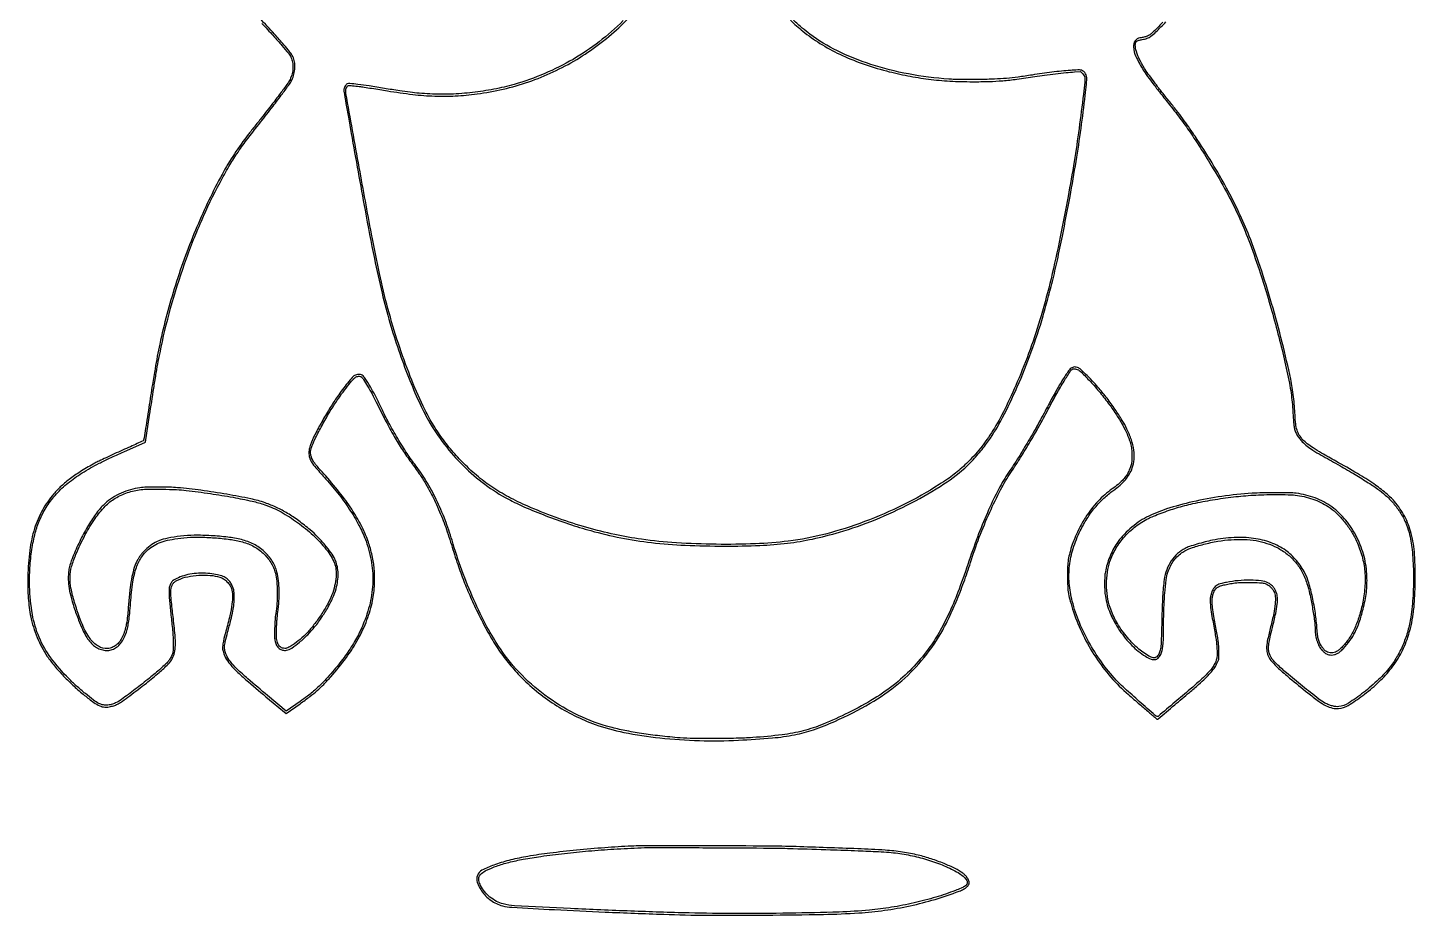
# Model space of a CAD drawing. Extents: x 100 to 2343, y 327 to 3301.
# Drawn here: x 100 to 2343, y 327 to 1761 of the extents above; entities that cross this region are included whole.
import ezdxf

# ---------------------------------------------------------------- set-up
doc = ezdxf.new("R2010")
doc.units = 0

msp = doc.modelspace()

# ---------------------------------------------------------------- linework, layer by layer
for points in [[(1332.852306, 1773.007831, 0.012478), (1353, 1755.489392, 0.033991), (1380.694445, 1735.600988, 0.027478), (1412.82793, 1718.050698, 0.025809), (1448.834347, 1703.108963, 0.021999), (1488.146332, 1691.045191, 0.015516), (1522.503632, 1683.263708, 0.017041), (1556.222742, 1677.904367, 0.016754), (1590.740084, 1674.787988, 0.014028), (1627.5, 1673.740722, 0.007665), (1653.919496, 1674.134494, 0.013028), (1675.983748, 1675.377789, 0.012264), (1698.851165, 1677.831002, 0.005922), (1728, 1682.035122, -0.00565), (1743.706282, 1684.309172, -0.003969), (1761.429549, 1686.528084, -0.00401), (1778.545566, 1688.394066, -0.007813), (1792.2324, 1689.559487), (1801.964801, 1690.235199), (1805.4824, 1686.7176, -0.084557), (1807.918515, 1683.281217, -0.105038), (1808.842711, 1679.482679, -0.033897), (1808.593677, 1673.0025, -0.002052), (1806.452882, 1653.669783, -0.005494), (1799.444927, 1598.06818, -0.006148), (1791.450054, 1544.685811, -0.005702), (1781.615497, 1488.194075, -0.003683), (1769.000926, 1423, -0.009279), (1754.082984, 1355.353362, -0.013099), (1738.109001, 1295.739225, -0.014217), (1720.237592, 1241.159593, -0.015082), (1699.610951, 1188.762686, -0.013429), (1679.267911, 1144.64459, -0.024739), (1660.03425, 1110.12782, -0.029158), (1640.01522, 1081.856295, -0.031909), (1617.394619, 1056.994647, -0.012445), (1607.35138, 1047.752636, -0.014952), (1597.443275, 1039.590324, -0.014042), (1586.557654, 1031.635044, -0.009022), (1573.516174, 1022.997587, -0.026791), (1515.282164, 990.166052, -0.02533), (1452.788839, 963.067749, -0.02596), (1389.648263, 943.079174, -0.032798), (1329.5, 931.567005, -0.021383), (1276.485758, 927.275287, -0.012681), (1213.065256, 926.472461, -0.012589), (1148.553495, 928.917349, -0.018412), (1092.00543, 934.584021, -0.019403), (1048.954663, 942.217774, -0.0164), (1004.110903, 953.529475, -0.015803), (958.351545, 968.262725, -0.014764), (912.550194, 986.165508, -0.018992), (880.646546, 1001.189917, -0.026028), (853.272032, 1017.234473, -0.027161), (828.634803, 1035.44422, -0.023911), (804.996385, 1056.968442, -0.021087), (785.630102, 1078.084673, -0.020827), (768.026982, 1100.841923, -0.020998), (752.516448, 1124.789595, -0.022354), (739.414259, 1149.469075, -0.017333), (718.514691, 1197.727103, -0.013813), (699.252164, 1251.091309, -0.013413), (682.36812, 1307.268898, -0.01361), (668.610353, 1364, -0.006331), (655.839206, 1427.643867, -0.001468), (636.033284, 1534.998822, -0.000191), (614.379538, 1654.592451, -0.099058), (614.520027, 1662.091181, -0.044045), (614.88367, 1663.249336, -0.029704), (615.488639, 1664.496423, -0.029958), (616.224268, 1665.641707, -0.05114), (616.984238, 1666.485736, -0.126775), (618.661655, 1667.366194, -0.063663), (621.057576, 1667.616276, -0.023454), (625.292266, 1667.319144, -0.00219), (635.677558, 1666.052863, -0.004826), (644.114329, 1664.903806, -0.001745), (656.077158, 1663.114099, -0.00173), (669.163971, 1661.063152, -0.002058), (681.5, 1659.033999, 0.012642), (722.653423, 1653.156346, 0.020453), (757.910724, 1650.482902, 0.022072), (791.246341, 1650.794763, 0.018554), (826.429881, 1653.990997, 0.051412), (909.955464, 1673.586189, 0.051858), (987.468587, 1709.774446, 0.052055), (1055.618909, 1760.98613, 0.052593), (1111.460214, 1825.007131, 0.011961)], [(1935.019272, 1769.833774, -0.001826), (1921.690835, 1756.511974, -0.017887), (1915.848072, 1751.11533, -0.043849), (1911.905824, 1748.287123, -0.064852), (1908, 1746.611999, -0.010251), (1905.554358, 1745.97415, -0.006959), (1902.746262, 1745.344119, -0.007014), (1900.016738, 1744.811355, -0.013937), (1897.838338, 1744.480199, 0.216799), (1889.965509, 1739.653532, 0.169735), (1887.383986, 1729.853145, 0.086801), (1891.289222, 1714.677665, 0.031613), (1901.740771, 1695, 0.016698), (1907.968763, 1685.593768, 0.006221), (1917.31737, 1672.790138, 0.005277), (1929.318657, 1657.122954, 0.00304), (1944.082031, 1638.5, -0.008221), (1962.399528, 1614.895443, -0.009714), (1978.912882, 1591.9627, -0.009174), (1995.276745, 1567.326099, -0.00609), (2013.179976, 1538.5, -0.011416), (2037.623938, 1495.883239, -0.016924), (2056.89391, 1457.385809, -0.016783), (2073.629596, 1417.433063, -0.01097), (2090.347419, 1370.349085, -0.006592), (2103.262096, 1329.477825, -0.006201), (2115.371584, 1287.44033, -0.006287), (2126.256541, 1245.768172, -0.00738), (2135.490947, 1206, -0.006142), (2139.428481, 1186.686457, -0.011503), (2142.060255, 1170.961839, -0.012546), (2143.820211, 1156.082412, -0.00919), (2145.053947, 1139.5, 0.003407), (2145.534658, 1131.842963, 0.003927), (2146.100173, 1124.548029, 0.003528), (2146.67134, 1118.375999, 0.022778), (2147.122985, 1115.280524, 0.043829), (2148.849102, 1109.232998, 0.037709), (2151.672568, 1103.251367, 0.036108), (2155.504137, 1097.511236, 0.03282), (2160.236777, 1092.184258, 0.026702), (2168.31187, 1085.024273, 0.025432), (2177.232145, 1078.640365, 0.013551), (2190.717245, 1070.498105, 0.00218), (2217.5, 1055.455505, -0.00628), (2243.001285, 1040.856319, -0.009558), (2264.737239, 1027.481383, -0.010954), (2282.272605, 1015.67322, -0.027177), (2294.413848, 1006.076174, -0.034751), (2307.514574, 992.782615, -0.035944), (2318.487391, 977.944899, -0.036746), (2327.009323, 962.023377, -0.040283), (2332.807147, 945.5, -0.039905), (2337.758422, 917.847224, -0.019352), (2339.867205, 881.967987, -0.018916), (2339.187364, 843.824499, -0.023992), (2335.542847, 808.780025, -0.029364), (2330.834287, 786.722528, -0.0312), (2323.643052, 765.823378, -0.031857), (2314.075572, 746.389374, -0.033685), (2302.273209, 728.705268, -0.038969), (2283.619893, 708.018398, -0.025141), (2259.112282, 687.001374, -0.023059), (2234.810009, 669.925778, -0.112596), (2219.077328, 664.322752, -0.058816), (2214.497005, 664.320972, -0.034051), (2209.077755, 665.336159, -0.030302), (2203.108628, 667.273573, -0.023266), (2196.850728, 670.075353, -0.049801), (2186.996653, 676.34986, -0.003237), (2160.456905, 697.505648, -0.00494), (2134.511592, 718.890721, -0.018543), (2118.878629, 733.059513, -0.01952), (2113.555733, 738.678195, -0.040892), (2109.974767, 743.512013, -0.047688), (2107.574854, 748.349188, -0.038516), (2105.925592, 753.911349, -0.064751), (2105.499755, 759.09667, -0.027682), (2106.214441, 766.028996, -0.017173), (2108.160953, 776.019577, -0.004422), (2111.99736, 792, 0.007779), (2117.281971, 814.682689, 0.026489), (2119.703848, 829.654381, 0.041225), (2119.974213, 840.463972, 0.077096), (2118.143359, 849, 0.038144), (2115.722671, 854.122925, 0.049731), (2112.723916, 858.349657, 0.05213), (2109.077388, 861.74807, 0.048843), (2104.72959, 864.404276, 0.086104), (2093.896424, 867.507977, 0.024604), (2076.381303, 868.525775, 0.024586), (2056.678876, 867.731019, 0.027896), (2037.974696, 864.994843, 0.006669), (2030.010014, 863.260791, 0.032056), (2025.565956, 861.925913, 0.053118), (2022.481874, 860.390125, 0.047328), (2019.658417, 858.186382, 0.050352), (2016.898472, 854.993813, 0.045404), (2014.721782, 851.20516, 0.039949), (2013.0516, 846.642105, 0.025303), (2011.812408, 841.111615, 0.052443), (2011.354115, 834.075046, 0.020815), (2012.142201, 824.412115, 0.012169), (2014.29485, 809.907862, 0.002645), (2018.749285, 785, -0.005089), (2020.516301, 774.832847, -0.011462), (2021.600015, 767.085414, -0.014027), (2022.193442, 760.359655, -0.013355), (2022.421567, 753.5, -0.005853), (2022.384125, 746.257357, -0.033272), (2022.063279, 742.418939, -0.04924), (2021.284483, 739.347315, -0.022809), (2019.70858, 735.538683, -0.034674), (2016.077366, 729.004843, -0.031441), (2011.468162, 722.806845, -0.023882), (2005.03613, 715.903181, -0.009374), (1995.552904, 706.993102, -0.006579), (1978.965703, 692.376122, -0.002215), (1954.402921, 671.486766, -0.000172), (1927.059529, 648.456736, -0.266706), (1925.841089, 648.237086, -0.094583), (1922.513692, 650.193499, -0.000613), (1896.824593, 672.786405, -0.002231), (1873.401264, 693.624154, -0.017143), (1862.803442, 703.814379, -0.03353), (1838.454701, 732.506936, -0.029964), (1817.147763, 765.260638, -0.030245), (1800.108901, 799.968541, -0.036152), (1788.52686, 834.5, -0.041743), (1783.573552, 863.722852, -0.049389), (1783.972131, 891.730932, -0.048312), (1789.901403, 919.620776, -0.037297), (1801.455715, 948.5, -0.027901), (1812.453117, 968.117887, -0.030672), (1825.255503, 985.749108, -0.031955), (1839.567419, 1001.011962, -0.03687), (1855.076372, 1013.552074, 0.029205), (1865.678798, 1021.85968, 0.037887), (1874.289561, 1030.703796, 0.041145), (1880.886391, 1040.061522, 0.048192), (1885.466611, 1049.905365, 0.066698), (1888.314086, 1063.532919, 0.052249), (1887.83615, 1078.644925, 0.046234), (1884.018612, 1095.065933, 0.032767), (1876.885914, 1112.600643, 0.025457), (1869.134156, 1126.698004, 0.011604), (1857.66491, 1144.324488, 0.011462), (1844.703517, 1162.365847, 0.015552), (1832.137846, 1178, 0.012148), (1823.160139, 1187.983369, 0.008108), (1812.423854, 1198.990993, 0.004653), (1802.0385, 1209.108906, 0.088637), (1798.282119, 1211.603599, 0.048486), (1795.010547, 1212.660711, 0.066895), (1791.937486, 1212.913402, 0.074102), (1789.155382, 1212.350944, 0.079945), (1786.737236, 1211.00795, 0.077878), (1781.159157, 1205.006316, 0.010224), (1771.693943, 1190.334643, 0.010942), (1760.587004, 1171.404909, 0.006868), (1748.394762, 1148.819311, -0.006477), (1733.188424, 1120.597459, -0.006701), (1717.423442, 1093.09977, -0.006902), (1701.428238, 1066.880273, -0.008109), (1685.531701, 1042.5, 0.027444), (1669.621044, 1015.905156, 0.015873), (1653.320938, 982.377491, 0.014217), (1637.130495, 943.251207, 0.010782), (1621.538336, 899.5, -0.00941), (1605.411794, 853.853645, -0.017223), (1590.301643, 817.391906, -0.02064), (1575.03043, 787.22275, -0.02672), (1558.46978, 761, -0.033865), (1532.696335, 729.414753, -0.034784), (1503.110055, 701.900154, -0.032576), (1468.222421, 677.283913, -0.023571), (1426.505593, 654.374346, -0.015333), (1385.684889, 635.92865, -0.035027), (1353.668615, 625.186456, -0.033596), (1319.663113, 618.768887, -0.013084), (1272, 614.314059, -0.010748), (1245.131558, 613.089849, -0.004922), (1210.043527, 612.591845, -0.004665), (1176.050501, 612.761222, -0.017001), (1154.5, 613.803191, -0.007694), (1121.912289, 616.997168, -0.009849), (1092.027116, 620.988958, -0.010834), (1065.237303, 625.702133, -0.016124), (1042.049029, 631.084119, -0.045984), (990.332005, 650.091867, -0.043412), (941.889875, 678.532322, -0.043407), (899.081142, 714.913688, -0.04595), (864.091098, 757.5, -0.026874), (842.478883, 793.373728, -0.017408), (821.239105, 836.934055, -0.016643), (801.891173, 884.601196, -0.017127), (785.957154, 933, 0.021847), (774.764487, 965.947092, 0.020191), (760.4736, 998.688909, 0.020905), (744.302255, 1028.736832, 0.030837), (727.462979, 1053.5, -0.018884), (713.472521, 1073.052451, -0.010976), (698.105129, 1097.489901, -0.010897), (683.546335, 1123.058597, -0.016049), (671.988297, 1146.170119, 0.011239), (663.178201, 1164.218739, 0.013408), (654.043964, 1180.804623, 0.011345), (645.687626, 1194.345786, 0.096344), (640.746785, 1199.464805, 0.098007), (638.15161, 1200.610143, 0.0626), (634.858571, 1200.924579, 0.059864), (631.420168, 1200.406931, 0.069755), (628.38975, 1199.095947, 0.077504), (624.707497, 1195.98005, 0.0076), (617.203984, 1187.046526, 0.009848), (608.873615, 1176.395058, 0.009276), (600.797176, 1165.212089, 0.013194), (589.19523, 1147.524496, 0.009205), (577.012507, 1127.002931, 0.009266), (566.138569, 1107.04139, 0.020685), (558.793557, 1091.395106, 0.009183), (556.57717, 1085.832656, 0.029546), (555.393463, 1082.029424, 0.03722), (554.812322, 1078.608116, 0.022493), (554.611397, 1074.5, 0.070161), (555.700538, 1066.552948, 0.073938), (558.941719, 1059.37046, 0.035982), (565.94654, 1050.029579, 0.00504), (581.966056, 1031.9645, -0.018567), (603.604837, 1006.190764, -0.021779), (622.08407, 980.181302, -0.023578), (636.773486, 954.938791, -0.035077), (646.953918, 931.5, -0.045299), (655.870169, 896.448614, -0.052069), (657.750616, 861.986836, -0.051129), (652.456545, 827.356873, -0.041215), (640.028609, 791.80027, -0.02859), (628.466011, 769.360974, -0.022459), (613.516596, 746.437197, -0.021126), (595.525691, 723.495401, -0.018327), (574.82285, 701, -0.01081), (567.457426, 693.877944, -0.015078), (560.547827, 687.856431, -0.012227), (552.272358, 681.404299, -0.004474), (540.268389, 672.673683), (518.093943, 656.847367), (487.840882, 682.173683, -0.003467), (455.979145, 709.224661, -0.016543), (438.413996, 725.390472, -0.029197), (427.778179, 737.146803, -0.061685), (421.322836, 747.586312, -0.04841), (418.865097, 754.672558, -0.072949), (418.269037, 761.171062, -0.044858), (419.488868, 769.593604, -0.008558), (423.329848, 784.598418, 0.005534), (428.496805, 804.28673, 0.014105), (431.680169, 818.699921, 0.019074), (433.426112, 830.172564, 0.028228), (434, 840.329783, 0.019557), (433.687189, 848.32409, 0.042244), (432.691067, 854.394102, 0.049602), (430.823723, 859.570464, 0.039333), (427.847253, 864.72154, 0.070895), (422.566489, 870.457079, 0.068112), (415.825393, 874.581639, 0.053736), (406.871805, 877.407387, 0.024652), (394.750792, 879.227447, 0.029181), (379.929794, 879.841447, 0.032685), (365.696587, 878.667556, 0.034649), (352.556833, 875.771893, 0.044109), (341.008564, 871.234991, 0.012296), (336.732366, 868.970068, 0.051262), (334.35253, 867.292129, 0.066488), (332.678174, 865.388722, 0.03042), (331.008564, 862.525136, 0.028414), (329.659543, 859.42323, 0.048342), (328.941783, 856.689973, 0.034213), (328.627824, 853.279381, 0.007965), (328.584867, 847.525136, 0.016615), (328.818744, 841.918877, 0.003434), (329.625829, 832.073009, 0.003606), (330.724671, 820.646406, 0.003391), (332.009391, 809, -0.006588), (334.529659, 784.730315, -0.017724), (335.480807, 767.408141, -0.023539), (335.137283, 754.990921, -0.089203), (333.203288, 747.5, -0.027077), (330.233591, 741.861107, -0.038332), (326.959577, 737.231168, -0.029616), (322.41363, 732.364536, -0.009592), (315.141124, 725.709983, -0.011553), (296.910255, 710.392708, -0.006315), (273.896173, 692.419272, -0.004318), (251.619304, 675.771915, -0.050684), (242.293523, 670.284603, -0.047252), (235.170571, 667.795915, -0.052355), (227.949458, 666.799774, -0.055911), (221.127906, 667.341427, -0.071699), (215.185428, 669.404111, -0.043065), (206.67532, 674.779029, -0.009885), (193.332476, 685.331952, -0.010569), (179.07021, 697.592696, -0.013536), (166.499066, 709.5, -0.037252), (137.493051, 743.180246, -0.058956), (118.627482, 776.227382, -0.058068), (107.817394, 813.133035, -0.034931), (103.297647, 858.59146, -0.022108), (103.747417, 888.688202, -0.023183), (106.867529, 918.149968, -0.024712), (112.321433, 944.878693, -0.040987), (119.830259, 966.614276, -0.039829), (131.555962, 988.378604, -0.040833), (146.49839, 1007.815365, -0.038716), (165.157034, 1025.421193, -0.029633), (188, 1041.71977, -0.011096), (201.666633, 1049.880283, -0.011592), (215.486289, 1057.303418, -0.009106), (232.230949, 1065.423494, -0.003615), (255.5, 1075.985011), (290.5, 1091.56688), (297.168888, 1135.03344, -0.000446), (303.886739, 1178.559816, -0.002816), (307.455824, 1200.724396, -0.004857), (310.388691, 1217.312009, -0.003372), (314.011065, 1236, -0.018151), (331.159743, 1307.782502, -0.017044), (353.784391, 1379.675582, -0.017332), (380.776373, 1448.524201, -0.020821), (411.025824, 1511.156449, -0.009166), (425.362617, 1536.793332, -0.015958), (438.307439, 1557.43406, -0.013873), (453.738393, 1579.05784, -0.005214), (476.493218, 1608.5, 0.002222), (496.649355, 1634.259639, 0.004804), (511.873002, 1654.289134, 0.00447), (523.064191, 1669.594314, 0.044423), (527.105727, 1676.435009, 0.051435), (530.508271, 1685.991021, 0.049493), (531.946085, 1696.165732, 0.051833), (531.339412, 1705.923213, 0.072463), (528.674423, 1714.23302, 0.053009), (523.996975, 1721.678222, 0.011228), (514.234974, 1733.522825, 0.008122), (499.216924, 1750.371723, 0.002325), (475.394216, 1776, -0.026387)], [(1062.614929, 1772.477567, -0.031118), (1023.80063, 1738.402359, -0.032322), (981.527857, 1709.875399, -0.032162), (935.728165, 1686.914775, -0.03017), (886.385535, 1669.455767, -0.022111), (853.683776, 1661.607266, -0.019589), (819.069263, 1656.299315, -0.019539), (784.046656, 1653.705906, -0.021666), (750.120819, 1653.993735, -0.006788), (732.916293, 1655.120268, -0.010611), (718.151599, 1656.604416, -0.008522), (701.338438, 1658.947183, -0.002805), (676.693344, 1662.952305, 0.003284), (651.940216, 1666.950654, 0.00837), (633.926957, 1669.431075, 0.006368), (620.525357, 1670.87547, 0.131285), (616.559937, 1670.209263, 0.11814), (614.715822, 1668.769992, 0.04267), (612.860429, 1665.98449, 0.042744), (611.455739, 1662.812444, 0.083051), (611, 1660.087634, 0.042529), (611.140912, 1658.433972, 0.000147), (614.53479, 1638.699109, 0.0008), (618.42042, 1616.358216, 0.000502), (623.033327, 1590.238763, 0.001355), (645.434798, 1466.089853, 0.005066), (660.517303, 1388.237646, 0.00793), (672.895139, 1332.18915, 0.012453), (685.485375, 1284.5, 0.012058), (699.434461, 1240.520705, 0.011308), (715.768941, 1196.303739, 0.011806), (732.610928, 1156.478925, 0.024557), (747.961053, 1126.469075, 0.033678), (773.764571, 1087.867638, 0.034042), (804.431703, 1053.227178, 0.034439), (839.142813, 1023.436973, 0.036398), (877.003217, 999.295588, 0.021856), (903.154232, 986.625456, 0.010826), (937.327468, 972.745295, 0.010516), (974.469184, 959.475835, 0.012441), (1010.121935, 948.555612, 0.019733), (1058.775367, 937.015913, 0.019631), (1108.270881, 929.324687, 0.017674), (1162.709756, 924.984555, 0.011126), (1226.5, 923.583422, 0.009775), (1283.668196, 924.717752, 0.020249), (1328.169379, 928.280185, 0.022962), (1368.492674, 935.048043, 0.017234), (1412.13986, 946.038342, 0.027098), (1469.749883, 966.114259, 0.022607), (1528.540512, 993.412724, 0.023327), (1581.114581, 1023.974367, 0.045794), (1619.16813, 1053.797416, 0.016073), (1626.267926, 1060.93995, 0.009126), (1634.415133, 1070.007209, 0.008872), (1642.648131, 1079.861356, 0.01054), (1650.054135, 1089.459573, 0.036541), (1672.527905, 1125.063625, 0.017081), (1696.547994, 1174.055596, 0.016104), (1719.553208, 1230.104384, 0.015692), (1739.118829, 1288, 0.006931), (1748.139512, 1319.293213, 0.006711), (1756.391181, 1351.160787, 0.006192), (1764.35473, 1385.549294, 0.004329), (1772.5153, 1424.5, 0.003752), (1784.81905, 1488.350627, 0.005419), (1794.660028, 1544.992881, 0.005853), (1802.676267, 1598.2207, 0.005837), (1809.452096, 1651.669783, 0.002988), (1811.359429, 1669.188307, 0.021422), (1811.866639, 1677.683796, 0.046484), (1811.470152, 1682.883292, 0.094918), (1810.040484, 1686.701451, 0.079949), (1806.890853, 1690.387347, 0.122622), (1803.146028, 1692.243209, 0.063658), (1797.278406, 1692.766432, 0.009654), (1785.5, 1692.088252, 0.006198), (1771.076515, 1690.797992, 0.004963), (1755.576875, 1689.061938, 0.004807), (1739.545626, 1686.948418, 0.004772), (1723.518786, 1684.522282, -0.00661), (1700.778473, 1681.165324, -0.011986), (1682.089068, 1679.113024, -0.011657), (1662.977456, 1677.92486, -0.005873), (1638.828347, 1677.271907, -0.003099), (1623.806844, 1677.135392, -0.003892), (1609.885778, 1677.203537, -0.004254), (1597.902021, 1677.457487, -0.010356), (1589.075709, 1677.902786, -0.028011), (1523.675383, 1686.262101, -0.032402), (1462.798512, 1701.671536, -0.034907), (1408.911882, 1723.349876, -0.048333), (1364.5, 1750.509378, -0.014153), (1352.053258, 1760.446665, -0.008318), (1337.714533, 1772.989628, -0.007805)], [(478.555191, 1768, -0.003671), (496.94711, 1748.142657, -0.007329), (511.147059, 1732.118116, -0.007202), (521.609401, 1719.596523, -0.056717), (525.678447, 1713.224795, -0.070014), (528.272513, 1705.269675, -0.054816), (528.87104, 1696.199602, -0.051759), (527.462416, 1686.689888, -0.048276), (524.115982, 1677.435009, -0.044822), (520.423073, 1671.175648, -0.004356), (510.028808, 1656.959028, -0.004789), (495.99749, 1638.486667, -0.002287), (477.627498, 1615, 0.000089), (472.063266, 1607.950039, 0.000073), (466.115691, 1600.409375, 0.000073), (460.647076, 1593.471803, 0.000193), (456.732295, 1588.5, 0.042534), (414.261522, 1523.902355, 0.024143), (373.674877, 1439.518306, 0.023031), (338.823838, 1345.210663, 0.024494), (313.602882, 1250, 0.005008), (309.580819, 1230.15399, 0.004889), (305.923102, 1210.071779, 0.00352), (301.771037, 1184.879219, 0.001136), (295.967454, 1147.5, -0.001002), (292.810752, 1127.13254, -0.001636), (290.042847, 1109.875773, -0.000178), (287.516555, 1094.482784, -0.161455), (287.180922, 1093.843057, -0.085179), (286.568399, 1093.426224, -0.000214), (277.006271, 1089.073716, -0.00135), (266.200052, 1084.195663, -0.00084), (253.5, 1078.52952, 0.00267), (240.011815, 1072.452457, 0.002781), (226.772316, 1066.312942, 0.002674), (215.3841, 1060.880175, 0.012171), (208.852566, 1057.522766, 0.013732), (187.184908, 1044.925775, 0.021194), (169.262488, 1032.757492, 0.02426), (154.467028, 1020.612158, 0.031947), (142.302405, 1008.093789, 0.050365), (123.894307, 981.561321, 0.05041), (111.169015, 951.891754, 0.044266), (103.508211, 916.971987, 0.026367), (100.326795, 874.5, 0.009874), (100.284246, 855.978677, 0.013931), (101.031848, 839.490879, 0.015153), (102.614725, 824.248465, 0.016303), (105.0915, 809.5, 0.026313), (109.333561, 792.99675, 0.022855), (115.456686, 776.217794, 0.022859), (123.084449, 760.070904, 0.026349), (131.835867, 745.46199, 0.026532), (143.203899, 730.366153, 0.015935), (158.174349, 713.650459, 0.015451), (174.981967, 697.10118, 0.017895), (192, 682.445022, 0.012595), (207.00269, 671.040067, 0.054825), (216.703087, 665.54683, 0.087818), (224.934442, 663.614844, 0.069475), (234.060813, 664.37753, 0.030955), (240.725692, 666.322888, 0.041679), (246.438677, 668.937395, 0.026274), (253.33059, 673.30679, 0.00538), (265, 681.785362, 0.006406), (291.934953, 702.342424, 0.013065), (312.437137, 719.29268, 0.014508), (327.195834, 732.931575, 0.078249), (333.6967, 741.669893, 0.063923), (337.402629, 751.643429, 0.051883), (338.819396, 762.971655, 0.028107), (338.230507, 779.575241, 0.005206), (335.114454, 810, -0.00067), (332.208684, 836.038795, -0.010159), (331.396471, 845.091893, -0.029829), (331.345253, 850.47254, -0.038662), (331.971994, 855.365097, -0.047312), (333.449474, 860.154186, -0.076921), (335.659985, 863.781259, -0.073196), (338.949523, 866.688537, -0.038976), (343.727892, 869.297398, -0.055492), (358.714468, 874.113918, -0.035192), (376.922075, 876.489438, -0.035163), (395.312269, 876.288677, -0.054783), (410.857413, 873.288243, -0.069867), (416.656737, 870.560633, -0.049891), (422.247298, 866.05049, -0.0503), (426.778838, 860.579401, -0.075783), (429.411102, 854.987397, -0.069131), (431.089252, 843.930891, -0.03546), (430.270698, 829.907423, -0.02521), (426.920725, 811.456497, -0.009481), (420.448353, 786, 0.009408), (416.401412, 770.092695, 0.046162), (415.126892, 760.918935, 0.072925), (415.843206, 753.765602, 0.048459), (418.614887, 745.985602, 0.057472), (425.247069, 735.262243, 0.031067), (435.620711, 723.68983, 0.016966), (452.874654, 707.810849, 0.003275), (485.237415, 680.360958), (517.97483, 652.959951), (540.359428, 668.921725, 0.007827), (556.404723, 680.746329, 0.017376), (568.16066, 690.360311, 0.019038), (578.548331, 700.200096, 0.0115), (590.12249, 712.589107, 0.024026), (615.172914, 743.543624, 0.032568), (634.492816, 773.871295, 0.035305), (648.498633, 804.288618, 0.038564), (657.60324, 835.498825, 0.024658), (659.581802, 847.961534, 0.01591), (660.696597, 862.540001, 0.015907), (660.882222, 877.165838, 0.024574), (660.020235, 889.774288, 0.016873), (658.487208, 899.839894, 0.011593), (656.101907, 911.137875, 0.011531), (653.170118, 922.416397, 0.015685), (649.975639, 932.432231, 0.035566), (639.17702, 957.195511, 0.025396), (623.804118, 983.247664, 0.022362), (603.705508, 1010.895183, 0.015286), (578.572946, 1040.5, -0.005786), (568.444056, 1051.981907, -0.025102), (562.869, 1059.148923, -0.042329), (559.645624, 1064.697272, -0.058803), (557.816066, 1070.141012, -0.020108), (557.249174, 1073.51333, -0.052873), (557.198521, 1075.961659, -0.045603), (557.662022, 1078.56635, -0.011999), (558.879522, 1082.627809, -0.034612), (564.276432, 1095.967742, -0.00976), (574.505831, 1115.949332, -0.010137), (586.464456, 1137.181386, -0.014092), (598.082613, 1155.655043, -0.008587), (607.555233, 1169.302308, -0.00994), (617.051946, 1181.956412, -0.008076), (625.486619, 1192.390199, -0.074343), (629.825178, 1196.244735, -0.063136), (632.262411, 1197.427684, -0.06815), (634.855088, 1197.925439, -0.074252), (637.283587, 1197.694909, -0.103417), (639.24482, 1196.75, -0.085397), (642.909443, 1192.779338, -0.009034), (649.594745, 1182.042004, -0.011394), (656.832665, 1169.283584, -0.010848), (663.606215, 1156, 0.007012), (678.706744, 1125.816524, 0.011687), (692.363249, 1100.894106, 0.013335), (705.690834, 1079.220304, 0.014708), (719.744985, 1059, -0.008616), (732.995375, 1040.423157, -0.015528), (743.108407, 1024.690305, -0.016446), (751.83322, 1008.995072, -0.011207), (760.753729, 990.624565, -0.007319), (767.526079, 975.253495, -0.009971), (773.150058, 961.190172, -0.009774), (778.292357, 946.69627, -0.006624), (783.606438, 930, 0.007117), (793.927612, 897.682286, 0.01128), (803.781348, 870.342148, 0.01182), (814.501128, 844.419878, 0.008965), (827.430655, 816.5, 0.012945), (843.978441, 784.520301, 0.020854), (859.881215, 758.294597, 0.023107), (876.583796, 735.53067, 0.02232), (895.5, 714.129723, 0.028619), (922.28475, 689.42142, 0.028915), (951.627368, 668.02457, 0.028723), (983.436025, 650.030406, 0.027415), (1017.587933, 635.487589, 0.03859), (1063.754682, 622.680024, 0.020973), (1121.981544, 613.788544, 0.019902), (1185.706688, 609.333638, 0.020457), (1249, 610.024333, 0.008238), (1303.857668, 613.776685, 0.0272), (1339.732654, 618.80143, 0.034673), (1370.012083, 626.949275, 0.021129), (1404.5, 640.502003, 0.027393), (1461.802605, 669.714784, 0.041319), (1507.746399, 701.744978, 0.044927), (1544.940364, 738.628014, 0.04204), (1575.876604, 782.351354, 0.021928), (1587.806807, 804.832178, 0.011658), (1600.679068, 833.6005, 0.011134), (1613.166354, 865.310641, 0.011733), (1624, 897, -0.014739), (1638.242022, 937.855165, -0.014204), (1655.029276, 978.313508, -0.014921), (1672.654347, 1014.655922, -0.028071), (1689.350763, 1042.667147, 0.008198), (1704.974837, 1066.658294, 0.007031), (1720.643573, 1092.399714, 0.006756), (1736.224297, 1119.661532, 0.006133), (1751.584222, 1148.221507, -0.007927), (1763.505891, 1170.19916, -0.010285), (1775.159822, 1189.932987, -0.005696), (1785.667835, 1206.493883, -0.158198), (1789.604128, 1209.678331, -0.078961), (1790.387564, 1209.844343, -0.019717), (1791.699949, 1209.859816, -0.019653), (1793.221259, 1209.757824, -0.018628), (1794.75753, 1209.535852, -0.148753), (1801.294984, 1206.16483, -0.010912), (1815.627574, 1191.605381, -0.015245), (1831.363843, 1173.851872, -0.014064), (1846.432859, 1154.69888, -0.011221), (1858.618835, 1137.486316, -0.017838), (1868.173274, 1122.176836, -0.020477), (1875.557951, 1108.037844, -0.025964), (1881.138297, 1094.40238, -0.014584), (1882.807324, 1089.144524, -0.028074), (1883.780477, 1084.834697, -0.023931), (1884.352077, 1080.016775, -0.007898), (1884.740062, 1072.896908, -0.017031), (1884.783218, 1063.485887, -0.04031), (1884.013953, 1056.523945, -0.044822), (1882.202821, 1050.230523, -0.026052), (1878.980964, 1043.05228, -0.036349), (1874.672537, 1035.971827, -0.03669), (1869.396329, 1029.613513, -0.030844), (1862.458195, 1023.238516, -0.015567), (1853, 1016.04352, 0.025651), (1841.109823, 1006.614127, 0.023652), (1829.905849, 995.770194, 0.022891), (1819.430808, 983.550056, 0.020614), (1809.723336, 970, 0.022072), (1804.361391, 960.979388, 0.010562), (1798.242735, 948.964947, 0.010574), (1792.561895, 936.537876, 0.019351), (1788.544766, 926.147763, 0.014853), (1784.418652, 912.833999, 0.029149), (1782.079539, 901.994811, 0.027332), (1780.932203, 890.514686, 0.0115), (1780.591449, 875, 0.012514), (1781.017284, 858.666978, 0.029728), (1782.35731, 846.592837, 0.028241), (1785.166, 834.401679, 0.010318), (1790.459894, 817.5, 0.03281), (1805.975812, 779.728674, 0.032578), (1826.3315, 744.217862, 0.032871), (1850.926567, 711.955095, 0.03488), (1879.088155, 683.872306, 0.000964), (1897.337746, 668.111928, 0.001767), (1912.277389, 655.351809, 0.000206), (1925.339283, 644.284366, 0.176382), (1926.103471, 644.002517, 0.178013), (1927.089751, 644.360487, 0.000081), (1954.0408, 667.091563, 0.001272), (1977.934973, 687.355351, 0.004814), (1992.728178, 700.213763, 0.00926), (2003.819591, 710.416505, 0.02026), (2011.837814, 718.717495, 0.026181), (2017.635515, 725.957701, 0.041025), (2021.740318, 732.792328), (2025.5, 740.402778), (2025.427614, 753.451389, 0.011467), (2025.213458, 760.968882, 0.015257), (2024.654104, 767.781214, 0.012585), (2023.588247, 775.478012, 0.004981), (2021.752424, 786, -0.002834), (2017.456981, 810.009761, -0.011922), (2015.304558, 824.494536, -0.019356), (2014.477258, 834.207553, -0.056966), (2014.929221, 840.888518, -0.027286), (2016.241017, 846.34545, -0.042488), (2018.013453, 850.843037, -0.050066), (2020.227977, 854.37236, -0.07303), (2022.873387, 856.909844, -0.077396), (2026.566283, 858.759264, -0.016017), (2033.576122, 860.758103, -0.016084), (2042.12592, 862.612455, -0.012937), (2051.421001, 864.070004, -0.028343), (2063.219167, 864.932775, -0.011315), (2079.434755, 864.830578, -0.008189), (2095.238454, 864.114044, -0.086428), (2101.5, 862.620745, -0.04939), (2105.20508, 860.571357, -0.039102), (2108.760272, 857.684004, -0.038623), (2111.86959, 854.232704, -0.044648), (2114.245715, 850.5, -0.102482), (2116.545718, 842.297676, -0.039676), (2116.425041, 830.436413, -0.028766), (2114.06396, 814.49049, -0.011538), (2109.086657, 793, 0.007247), (2104.252919, 772.915021, 0.036935), (2102.561197, 761.555708, 0.064264), (2103.011787, 753.272874, 0.060514), (2105.542368, 745.19469, 0.079852), (2110.885124, 737.107538, 0.020603), (2121.965542, 726.004758, 0.013582), (2139.692073, 710.518633, 0.003506), (2169.122908, 686.530066, 0.012506), (2186.450465, 673.306965, 0.039467), (2198.913183, 665.701203, 0.059488), (2209.162814, 661.9573, 0.080626), (2218.978907, 661.264371, 0.113357), (2234.565309, 666.363554, 0.025373), (2257.916501, 682.088819, 0.026607), (2282.051262, 702.277511, 0.033561), (2301.976963, 723.5, 0.022915), (2311.023067, 735.625199, 0.024065), (2318.76423, 748.335921, 0.023672), (2325.356354, 761.928023, 0.02072), (2330.961567, 776.693837, 0.024259), (2336.074733, 794.965404, 0.022636), (2339.533605, 814.072083, 0.019037), (2341.661234, 836.223786, 0.009873), (2342.715541, 864, 0.020263), (2341.690437, 909.905409, 0.046731), (2336.324353, 943.970324, 0.058936), (2325.818669, 971.269075, 0.056506), (2309.115554, 995.789105, 0.043126), (2295.325478, 1009.260416, 0.021455), (2275.784301, 1023.94994, 0.016652), (2249.549223, 1040.706522, 0.007755), (2214.5, 1060.755167, -0.003645), (2191.523365, 1073.648642, -0.014314), (2177.648599, 1082.103541, -0.023094), (2168.311147, 1088.799115, -0.039474), (2161.278344, 1095.313859, -0.045914), (2155.403996, 1102.99406, -0.063482), (2151.75665, 1110.855591, -0.049245), (2149.643881, 1120.807687, -0.016945), (2148.511943, 1135.5, 0.010965), (2147.59227, 1149.643309, 0.008709), (2145.998895, 1164.867554, 0.008788), (2143.902138, 1179.825094, 0.012163), (2141.461237, 1193.150028, 0.010586), (2127.763105, 1252.543245, 0.008608), (2110.653851, 1315.573527, 0.008814), (2092.197266, 1375.259644, 0.015193), (2074.469253, 1424.142476, 0.015756), (2057.708514, 1462.726128, 0.013863), (2037.862854, 1501.888122, 0.012904), (2014.431444, 1542.569092, 0.009946), (1986.868475, 1585.735488, 0.005136), (1976.667467, 1600.696511, 0.007014), (1967.151137, 1613.949664, 0.006692), (1956.924853, 1627.397667, 0.004093), (1944.520264, 1643, -0.003382), (1932.293394, 1658.333982, -0.004924), (1921.73883, 1672.031388, -0.005618), (1913.025842, 1683.845878, -0.011636), (1906.544496, 1693.300661, -0.026383), (1897.622233, 1708.707797, -0.045878), (1892.139623, 1722.415964, -0.059689), (1890.290781, 1733.216555, -0.227688), (1892.864777, 1739.348278, -0.09252), (1893.905934, 1739.973929, -0.017391), (1896.022998, 1740.679739, -0.018064), (1898.589023, 1741.337413, -0.015675), (1901.319896, 1741.844024, 0.050537), (1909.216973, 1743.886302, 0.070858), (1915.6163, 1747.345262, 0.034624), (1923.537405, 1754.101997, 0.004162), (1939.815553, 1770.327526, 0.005199)]]:
    msp.add_lwpolyline(points, format="xyb")
for points in [[(281.5, 1017.872635, 0.039204), (266.26048, 1014.741599, 0.035559), (251.171678, 1009.197959, 0.035904), (237.173709, 1001.642245, 0.04221), (225.189311, 992.510764, 0.047926), (213.183169, 979.349793, 0.022518), (200.189646, 960.305612, 0.020585), (187.304116, 937.406277, 0.017379), (175.545973, 912.210123, 0.011312), (170.628482, 899.871401, 0.028034), (167.748592, 890.580344, 0.033609), (166.226623, 882.087658, 0.024406), (165.637845, 872.5, 0.039995), (166.548322, 859.015205, 0.023389), (169.673869, 843.117961, 0.019983), (174.950485, 824.827437, 0.012731), (182.468616, 803.991374, 0.012475), (188.682651, 789.157255, 0.027883), (194.29832, 778.301595, 0.035635), (200.041472, 769.985333, 0.043373), (206.575694, 763.142286, 0.066581), (213.325836, 758.634199, 0.058371), (221.328374, 755.810191, 0.060282), (229.484988, 754.973529, 0.083952), (236.684057, 756.326078, 0.075891), (243.814045, 760.264988, 0.057799), (250.21744, 766.495032, 0.052404), (255.568908, 774.682061, 0.042071), (259.57391, 784.421589, 0.024039), (261.797358, 792.84848, 0.016549), (263.534853, 802.572755, 0.012346), (265.016806, 814.964635, 0.004934), (266.459168, 832, -0.017707), (270.177709, 865.665255, -0.046984), (275.909739, 889.157621, -0.06528), (284.459018, 906.25853, -0.076712), (296.758193, 919.538013, -0.049256), (306.992716, 926.129089, -0.04229), (318.847556, 930.990817, -0.034429), (333.493795, 934.510273, -0.017247), (352.376985, 937.02713, -0.025379), (373.74136, 938.037683, -0.015401), (399.033237, 937.170279, -0.015425), (424.088766, 934.759312, -0.026607), (444.692572, 931.010514, -0.061225), (464.108106, 923.802559, -0.066617), (480.596514, 912.258621, -0.069125), (492.986641, 897.213352, -0.074724), (500.408713, 879.742366, -0.042795), (502.591924, 866.791929, -0.01828), (503.381209, 849.231427, -0.018177), (502.863054, 830.723692, -0.026399), (500.954135, 814.5, 0.027883), (499.860117, 804.958322, 0.009), (499.285095, 790.735804, 0.007758), (499.188615, 776.739994, 0.049503), (499.949787, 769.689819, 0.077155), (502.44066, 763.081854, 0.099349), (506.673983, 758.181838, 0.107547), (512.183759, 755.5478, 0.10466), (518.346935, 755.405307, 0.10372), (526.837164, 758.916573, 0.022608), (539.569486, 768.476812, 0.023852), (552.802388, 780.485992, 0.029038), (563.9362, 792.975198, 0.019369), (576.549879, 810.228274, 0.023296), (586.983402, 827.400392, 0.025544), (594.798886, 843.649411, 0.042744), (599.447377, 858.071501, 0.03198), (601.471271, 870.421914, 0.040728), (601.668346, 881.960085, 0.043795), (600.0328, 892.64679, 0.04919), (596.587972, 902.456862, 0.046716), (590.546641, 912.782737, 0.019243), (580.58306, 925.588575, 0.018849), (568.77376, 938.589969, 0.023095), (556.760903, 949.770646, 0.017573), (538.172632, 964.443197, 0.023153), (520.190923, 976.399018, 0.024793), (502.282884, 985.971612, 0.026597), (483.923263, 993.478565, 0.032605), (460.646062, 999.91506, 0.008327), (422.201488, 1007.226382, 0.008811), (380.165441, 1013.73692, 0.012437), (342.5, 1017.941299, 0.016286), (329.430753, 1018.644086, 0.00557), (310.451994, 1018.834148, 0.005042), (291.823936, 1018.625336, 0.025749)], [(356, 1013.576302, -0.007168), (395.390973, 1008.388158, -0.008818), (431.975818, 1002.374192, -0.009401), (462.9005, 996.12593, -0.028748), (483.483982, 990.304005, -0.042357), (509.653986, 978.686558, -0.031361), (536.403801, 961.723114, -0.030839), (561.365068, 941.142136, -0.036251), (582.191144, 918.65904, -0.027817), (590.679164, 906.746049, -0.053177), (595.859174, 896.216673, -0.059943), (598.329885, 885.721183, -0.046776), (598.54055, 874, -0.038423), (596.263096, 859.164122, -0.036975), (591.725804, 844.652961, -0.032664), (584.529343, 829.456175, -0.019938), (574.193049, 812.5, -0.017289), (562.863678, 796.693613, -0.025336), (551.750538, 783.688708, -0.027979), (540.342082, 772.908954, -0.030705), (528.135528, 763.825639, -0.012557), (522.279188, 760.208988, -0.058084), (518.637839, 758.617324, -0.089827), (515.54204, 758.253857, -0.057261), (511.963055, 758.892923, -0.134703), (506.84196, 762.095685, -0.114716), (503.690351, 767.655686, -0.064824), (502.244884, 776.741012, -0.017057), (502.330493, 791.5, -0.0059), (502.667478, 798.011029, -0.00441), (503.186778, 805.178125, -0.004459), (503.795793, 811.921577, -0.010143), (504.404385, 817, 0.018944), (506.225497, 834.850109, 0.021463), (506.584585, 852.056388, 0.023054), (505.503882, 867.888825, 0.034047), (502.979976, 881.578295, 0.077015), (495.408969, 899.281871, 0.068171), (482.573182, 914.70874, 0.065484), (465.523007, 926.623087, 0.061564), (445.616928, 934.02848, 0.028055), (423.475876, 937.990804, 0.016135), (396.472071, 940.392912, 0.01614), (369.411892, 941.047246, 0.028453), (347.107838, 939.595604, 0.017383), (326.466082, 936.335463, 0.045859), (312.109268, 932.159464, 0.057792), (300.774684, 926.111239, 0.044778), (290.022256, 917.143892, 0.011488), (285.643223, 912.566032, 0.021546), (282.35553, 908.640036, 0.024356), (279.69478, 904.795178, 0.020712), (277.262615, 900.5, 0.042037), (272.45456, 888.796316, 0.025345), (268.666988, 874.271888, 0.020615), (265.711822, 856.323982, 0.011086), (263.476628, 834, -0.004852), (261.45786, 810.941273, -0.019733), (259.541895, 796.991449, -0.031221), (257.069132, 786.815317, -0.03483), (253.414289, 777.404266, -0.046894), (248.77966, 769.562302, -0.066931), (243.209361, 763.715206, -0.073746), (236.750746, 759.941849, -0.07432), (229.492152, 758.218126, -0.159166), (214.405661, 761.76478, -0.100048), (200.984186, 774.168522, -0.061031), (188.464774, 796.898735, -0.020858), (175.897014, 832.447169, -0.02509), (170.062332, 855.495141, -0.056756), (168.547647, 873.402187, -0.060832), (171.127696, 890.413487, -0.032797), (178.159954, 910.445854, -0.020523), (193.261286, 942.175286, -0.031708), (209.093149, 968.076078, -0.037421), (225.316492, 987.859226, -0.068375), (241.613545, 1000.83972, -0.027215), (251.178744, 1005.839488, -0.024811), (261.52628, 1009.943854, -0.024701), (272.279411, 1013.019808, -0.026325), (283.058148, 1014.943163, -0.030814), (294.712121, 1015.670553, -0.004866), (317.667652, 1015.463829, -0.005572), (340.891718, 1014.76965, -0.0189)], [(2079, 1008.893958, 0.019214), (2030.287067, 1003.817825, 0.020262), (1982.972916, 995.072502, 0.021669), (1940.917809, 983.58616, 0.041243), (1908.53863, 970.185866, 0.034319), (1895.077771, 962.053884, 0.027163), (1881.707971, 951.540421, 0.027447), (1869.738591, 939.804287, 0.038315), (1860.505804, 928, 0.025995), (1854.190043, 917.347959, 0.024806), (1848.904985, 905.933224, 0.024805), (1844.776262, 894.050757, 0.025988), (1841.918423, 882, 0.033034), (1840.999051, 874.029575, 0.01213), (1840.720824, 862.693728, 0.012292), (1841.000473, 851.188395, 0.027564), (1841.907325, 842.5, 0.061696), (1849.853589, 815.108576, 0.046316), (1864.865941, 787.507552, 0.046406), (1884.658518, 763.20444, 0.062794), (1906.854902, 745.649428, 0.038757), (1915.841752, 741.126546, 0.127394), (1922.369689, 740.237434, 0.170278), (1927.380968, 742.691475, 0.084254), (1931.490444, 748.571383, 0.055031), (1933.654629, 754.85023, 0.028981), (1935.003465, 762.999404, 0.019614), (1935.758422, 774.273576, 0.006346), (1936.008489, 791, -0.007659), (1936.536791, 821.056424, -0.010999), (1937.997691, 847.644289, -0.011378), (1940.153061, 869.203404, -0.052289), (1942.975107, 881.427647, -0.036607), (1947.243443, 891.396591, -0.041079), (1952.784097, 900.237183, -0.042423), (1959.514015, 907.806714, -0.044573), (1967.321446, 913.994275, -0.062986), (1980.169517, 920.28435, -0.019477), (2000.843677, 926.465441, -0.019761), (2023.834068, 931.414999, -0.026355), (2045.036017, 933.967995, -0.024903), (2066.456766, 934.339523, -0.034456), (2085.570496, 932.39593, -0.037221), (2103.017711, 928.040595, -0.03847), (2119.426786, 921.181359, -0.048354), (2135.801364, 910.69794, -0.052834), (2149.32783, 897.53771, -0.051962), (2159.971681, 881.631177, -0.044216), (2167.794287, 863, -0.023645), (2172.108796, 846.901889, -0.009613), (2176.51389, 824.640029, -0.009132), (2179.99872, 802.748787, -0.034322), (2180.984359, 788.88649, 0.038616), (2181.762117, 779.131221, 0.043292), (2184.030862, 769.99038, 0.045778), (2187.679736, 761.848104, 0.055536), (2192.563056, 755.061885, 0.032982), (2196.156609, 751.576322, 0.061119), (2199.546602, 749.345021, 0.066397), (2203.175597, 748.112391, 0.046589), (2207.474054, 747.673613, 0.061625), (2212.298991, 748.228389, 0.06607), (2216.722509, 749.941671, 0.05293), (2221.278197, 753.10699, 0.023606), (2226.579166, 758.147281, 0.034976), (2237.244532, 770.97867, 0.039276), (2245.565419, 784.702687, 0.034747), (2252.372715, 800.936231, 0.019363), (2258.484043, 821.5, 0.013565), (2261.756331, 835.928125, 0.019746), (2263.788311, 848.81331, 0.020843), (2264.72707, 861.265798, 0.018068), (2264.693445, 874.36386, 0.023934), (2263.230425, 891.223538, 0.029436), (2260.19741, 906.720457, 0.029276), (2255.348549, 921.823117, 0.023242), (2248.428864, 937.5, 0.05409), (2230.535666, 965.402121, 0.065728), (2208.066917, 986.810258, 0.06716), (2181.240373, 1001.321211, 0.060138), (2150.5, 1008.895807, 0.02627), (2139.602885, 1009.648163, 0.004107), (2118.042348, 1009.824722, 0.004906), (2095.708618, 1009.604989, 0.01144)], [(2148.696915, 1005.92752, -0.027734), (2163.111942, 1003.504974, -0.027561), (2177.200975, 999.498372, -0.028285), (2190.386113, 994.098154, -0.033701), (2202.095284, 987.507562, -0.044209), (2214.402896, 977.788856, -0.029254), (2226.760778, 964.670252, -0.028534), (2237.907819, 949.69873, -0.03388), (2246.59091, 934.36375, -0.039673), (2255.935736, 910.139833, -0.044307), (2260.914131, 885.620771, -0.043265), (2261.559454, 860.106138, -0.034888), (2257.977527, 832.906771, -0.023868), (2252.297867, 810.515289, -0.032982), (2244.956572, 791.133847, -0.036823), (2235.966247, 774.740842, -0.047918), (2225.32626, 761.338645, -0.017637), (2219.927276, 756.116465, -0.052688), (2215.774775, 753.100213, -0.071579), (2211.861189, 751.537015, -0.059161), (2207.397883, 751.003738, -0.060881), (2203.021061, 751.535398, -0.07781), (2199.281154, 753.106911, -0.06836), (2195.856095, 755.931515, -0.035779), (2192.403982, 760.260789, -0.036565), (2188.832156, 766.377635, -0.045746), (2186.493163, 772.517185, -0.036828), (2184.991622, 779.96486, -0.014554), (2183.987167, 790.372036, 0.019932), (2181.328689, 815.129726, 0.01689), (2176.601655, 841.01804, 0.017173), (2170.69541, 864.272673, 0.046335), (2164.448629, 880.111432, 0.033524), (2158.528883, 890.093282, 0.025649), (2150.809698, 900.171781, 0.02581), (2142.175127, 909.320415, 0.035946), (2133.5, 916.492385, 0.066552), (2109.705308, 929.063992, 0.053724), (2081.64388, 936.104053, 0.048308), (2049.862625, 937.437136, 0.03592), (2015, 933.005858, 0.013437), (2003.266301, 930.318953, 0.008912), (1989.950464, 926.636498, 0.008102), (1977.769899, 922.817416, 0.037656), (1970.974213, 919.981718, 0.06787), (1958.683947, 911.462574, 0.059461), (1948.486282, 899.606937, 0.057556), (1941.091345, 885.28356, 0.055782), (1937.058539, 869.5, 0.011393), (1935.550757, 856.551176, 0.008904), (1934.485489, 842.435722, 0.006546), (1933.69349, 824.619439, 0.002421), (1933.027903, 799.5, -0.002403), (1932.281446, 771.291071, -0.023395), (1931.350472, 759.386246, -0.057254), (1929.601407, 752.2143, -0.073128), (1926.346301, 746.25, -0.088179), (1923.838409, 743.916877, -0.141004), (1921.057149, 743.077065, -0.096666), (1917.491859, 743.724534, -0.027599), (1912.351546, 746.066844, -0.0637), (1893.7001, 759.102033, -0.039593), (1875.389452, 778.582771, -0.038782), (1859.869043, 801.377471, -0.050273), (1849.569042, 824.45493, -0.043856), (1845.36204, 842.287875, -0.035344), (1843.918186, 861.933669, -0.03563), (1845.253298, 881.386546, -0.047271), (1849.368432, 898.633075, -0.05167), (1859.103659, 919.751715, -0.048413), (1873.144399, 938.930571, -0.047606), (1890.864182, 955.338037, -0.046511), (1911.5, 968.243121, -0.019855), (1919.721995, 971.976225, -0.006855), (1931.875375, 976.729172, -0.006937), (1945.062743, 981.471483, -0.009661), (1957, 985.321855, -0.019972), (1983.53484, 992.175201, -0.012134), (2015.37086, 998.249947, -0.0118), (2048.972234, 1003.00845, -0.013867), (2081, 1005.877756, -0.009754), (2097.824961, 1006.586653, -0.005466), (2118.297451, 1006.825533, -0.004924), (2137.604739, 1006.649579, -0.023026)], [(1076, 438.970104, 0.007072), (1032.794641, 436.35188, 0.006048), (987.361447, 432.399926, 0.006227), (944.291644, 427.585684, 0.010649), (908.5, 422.35672, 0.018647), (880.863883, 416.649342, 0.024548), (856.201018, 409.288799, 0.024662), (836.771309, 401.337756, 0.135841), (828.255363, 394.050966, 0.110468), (826.189383, 388.770641, 0.087846), (826.326447, 382.635417, 0.065274), (828.788621, 375.398544, 0.0304), (833.715786, 366.774779, 0.048595), (840.238757, 358.658364, 0.043789), (848.422197, 351.636085, 0.04366), (857.73011, 346.127305, 0.047605), (867.592201, 342.50506, 0.049854), (882.637371, 340.119828, 0.001268), (951.429377, 336.327735, 0.00265), (1033.296574, 332.457992, 0.001692), (1128.5, 328.786174, 0.007617), (1197.594575, 327.408914, 0.00298), (1292.989431, 327.52946, 0.002807), (1386.289538, 328.727257, 0.011166), (1443.5, 331.061684, 0.018871), (1485.037193, 335.264975, 0.018739), (1526.237911, 342.594721, 0.018785), (1566.672421, 352.966771, 0.019201), (1605.915294, 366.279866, 0.029592), (1612.662108, 369.33035, 0.052468), (1617.733391, 372.715844, 0.068787), (1620.935038, 376.222482, 0.151802), (1622, 379.649383, 0.106801), (1621.255565, 383.094776, 0.039849), (1618.84655, 387.449965, 0.038776), (1615.507257, 391.731185, 0.050112), (1611.798098, 395.055419, 0.043279), (1599.2456, 402.649552, 0.018055), (1581.174923, 410.751308, 0.017242), (1560.490849, 418.3223, 0.017666), (1539.5, 424.382773, 0.025233), (1514.288953, 429.369904, 0.018891), (1486.135784, 432.39559, 0.008413), (1441.760036, 434.725596, 0.00097), (1342, 438.088098, 0.006226), (1296.260261, 438.971068, 0.000884), (1202.249504, 439.448949, 0.000612), (1105.894057, 439.65051, 0.011813)], [(1337.5, 435.072865, -0.000641), (1397.552945, 433.145195, -0.00152), (1442.238293, 431.517424, -0.001722), (1475.11533, 430.106283, -0.009906), (1492.5, 428.954599, -0.022356), (1519.985743, 425.342549, -0.023416), (1546.611027, 419.327215, -0.023806), (1572.133229, 410.964988, -0.025005), (1596.318885, 400.331441, -0.027056), (1606.334774, 394.619008, -0.05004), (1613.655819, 388.789999, -0.067666), (1617.949959, 383.294069, -0.19596), (1618.615937, 378.605906, -0.141141), (1617.169604, 376.116536, -0.057358), (1614.018508, 373.723829, -0.033015), (1608.646463, 371.002795, -0.008177), (1599.5, 367.28058, -0.020408), (1567.84035, 356.46025, -0.016004), (1532.736546, 347.253014, -0.015694), (1496.270761, 340.121982, -0.017163), (1460.5, 335.539677, -0.015521), (1411.675898, 332.506527, -0.003853), (1331.587785, 330.640354, -0.004119), (1244.997854, 330.003635, -0.006078), (1169, 330.994663, -0.003029), (1074.984932, 333.933866, -0.002729), (977.685243, 338.097885, -0.001069), (886.865745, 342.675956, -0.050619), (868.70515, 345.488581, -0.059637), (857.819238, 349.760225, -0.047753), (847.335712, 356.756862, -0.047996), (838.426846, 365.567559, -0.062171), (832.222757, 375.22896, -0.05427), (829.279457, 383.59683, -0.151833), (829.71916, 389.729459, -0.14037), (833.61316, 394.832054, -0.04387), (841.887803, 399.931927, -0.032736), (858.050883, 406.750445, -0.020681), (877.657458, 412.652632, -0.017447), (901.20924, 417.824291, -0.010447), (929.5, 422.400678, -0.006858), (967.648449, 427.223868, -0.006455), (1006.693598, 431.107521, -0.006149), (1047.637132, 434.14009, -0.005024), (1091.5, 436.404774, -0.011416), (1113.701694, 436.820121, -0.000322), (1209.10317, 436.365069, -0.000519), (1300.986356, 435.772152, -0.005829)]]:
    msp.add_lwpolyline(points, format="xyb", close=True)

doc.saveas('drawing.dxf')
